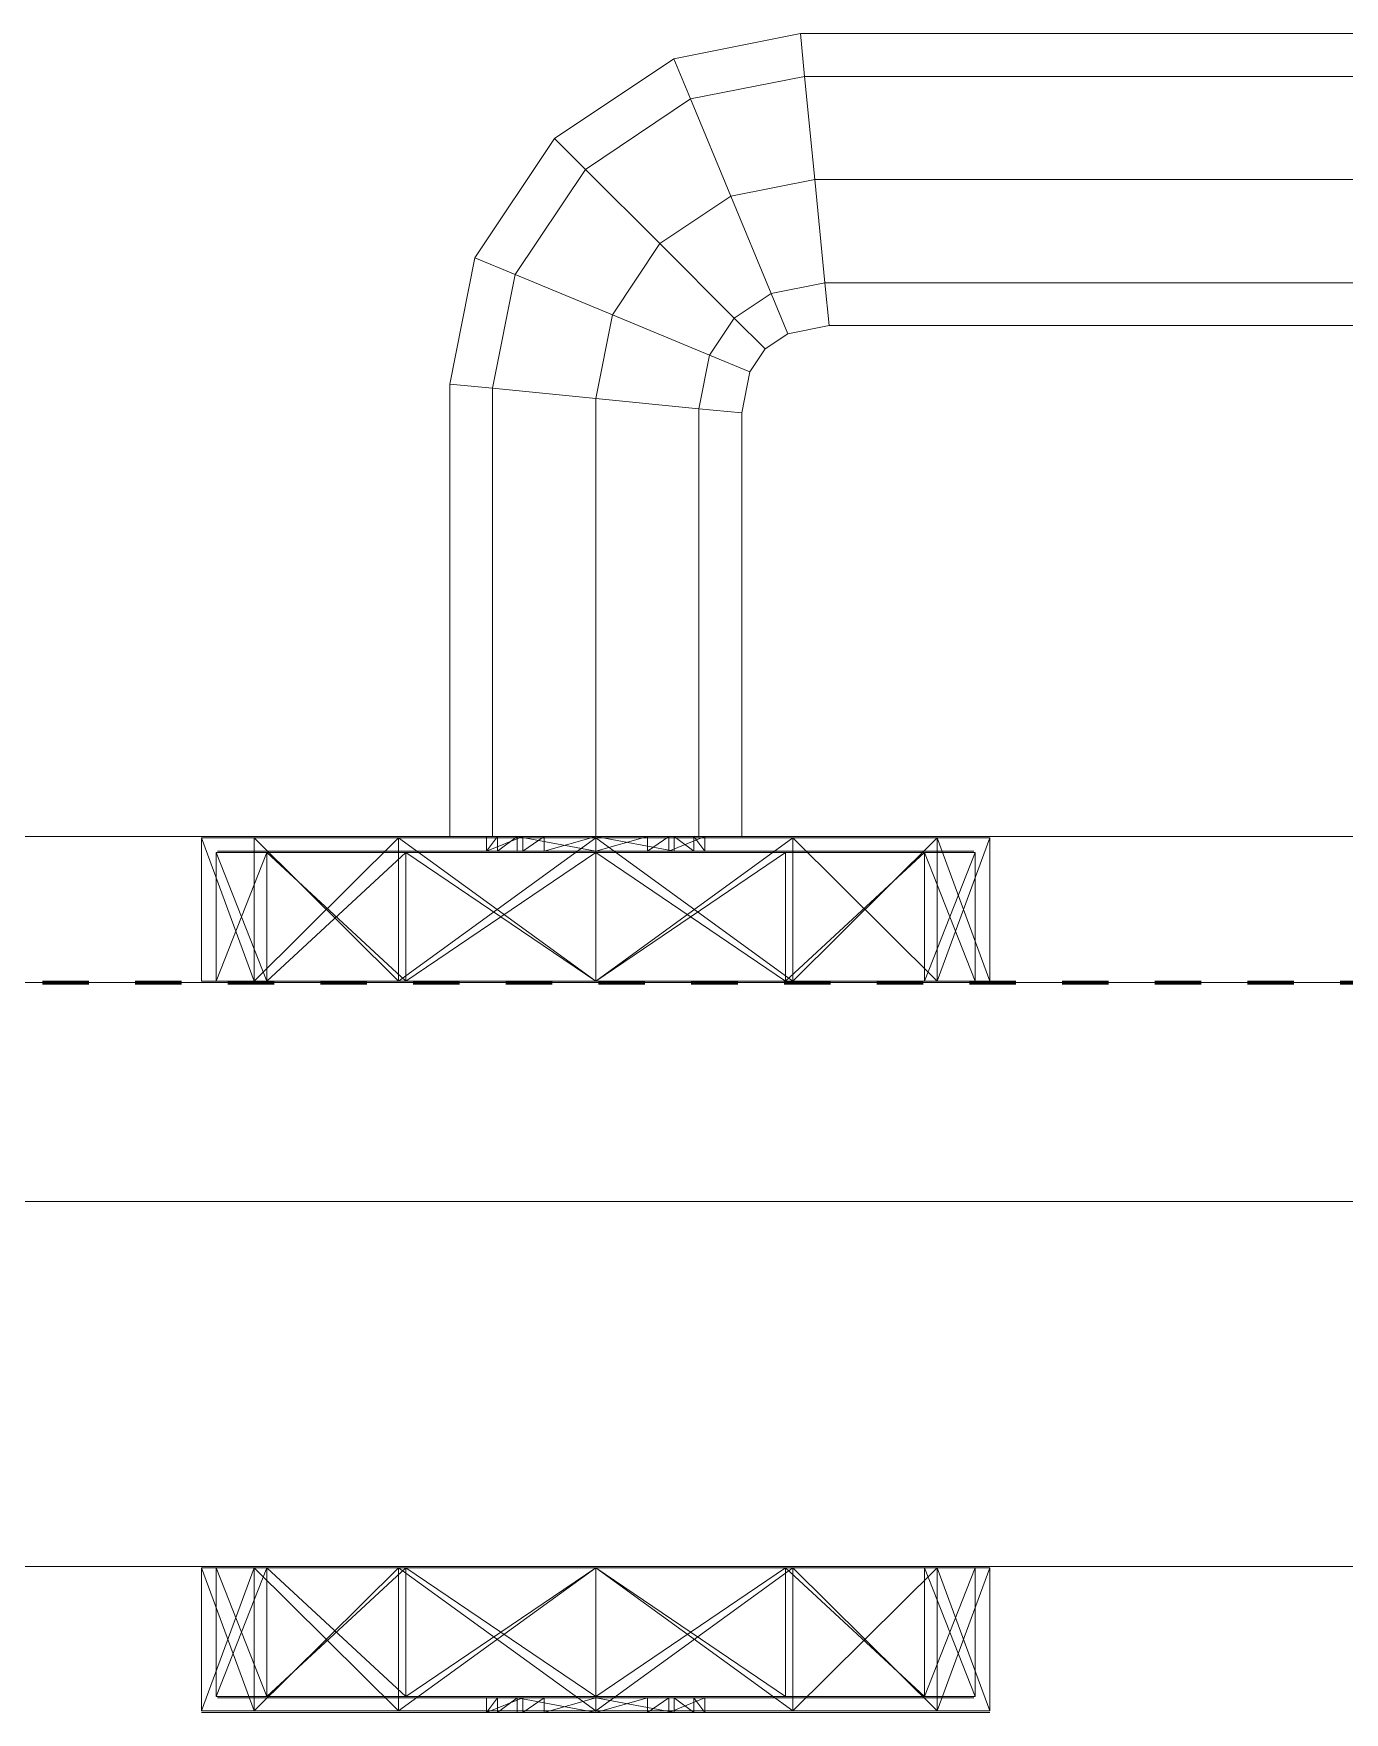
# Model space of a CAD drawing. Header units: millimetres. Extents: x -5300 to 98858, y -5196 to 93886.
# Drawn here: x 37123.5 to 37213.3, y 43115 to 43230 of the extents above; entities that cross this region are included whole.
import ezdxf

# ---------------------------------------------------------------- set-up
doc = ezdxf.new("R2010")
doc.units = ezdxf.units.MM
doc.linetypes.add('Штрих', pattern=[6.35, 3.175, -3.175])
doc.linetypes.add('Штрих_2_', pattern=[6.35, 3.175, -3.175])
for name, color, linetype, lineweight, true_color in [('_Разделитель помещений_', 4, 'Штрих', 70, 0x00ffff), ('Двери', 7, 'Continuous', 18, 0x7f7f7f), ('Стены', 7, 'Continuous', 18, 0x7f7f7f)]:
    doc.layers.add(name, color=color, linetype=linetype, lineweight=lineweight, true_color=true_color)

# ---------------------------------------------------------------- blocks, each defined once
blk = doc.blocks.new('СТВ_Перегородка_Кирпич 242319 - СТВ_Перегородка_Кирпич 2-249685-Подвал')
at = {"layer": 'Стены', "color": 254, "true_color": 0xd4d4d4}
blk.add_line((33750, 43150), (58000, 43150), dxfattribs=at)
blk = doc.blocks.new('СТВ_Перегородка_Кирпич 242319 - СТВ_Перегородка_Кирпич-249678-Подвал')
at = {"layer": 'Стены', "color": 254, "true_color": 0xd4d4d4}
for p, q in [((33750, 43165), (57830, 43165)), ((57830, 43165), (33750, 43165)), ((44735, 43165), (35765, 43165)), ((36400, 43165), (38100, 43165)), ((38100, 43165), (36400, 43165)), ((36400, 43165), (38100, 43165)), ((38100, 43165), (36400, 43165)), ((57830, 43150), (33750, 43150)), ((57830, 43150), (33750, 43150)), ((35750, 43150), (44750, 43150)), ((35750, 43150), (44750, 43150)), ((35750, 43150), (38750, 43150)), ((44735, 43150), (35765, 43150)), ((36400, 43150), (38100, 43150)), ((38100, 43150), (36400, 43150)), ((38100, 43150), (36400, 43150)), ((36400, 43150), (38100, 43150)), ((36400, 43150), (38100, 43150)), ((38100, 43150), (36400, 43150)), ((38100, 43150), (36400, 43150)), ((36400, 43150), (38100, 43150))]:
    blk.add_line(p, q, dxfattribs=at)
blk = doc.blocks.new('СТВ_Перегородка_Кирпич 242319 - СТВ_Перегородка_Кирпич 242319-249682-Подвал')
for name in ['СТВ_Перегородка_Кирпич 242319 - СТВ_Перегородка_Кирпич-249678-Подвал', 'СТВ_Перегородка_Кирпич 242319 - СТВ_Перегородка_Кирпич 2-249685-Подвал']:
    blk.add_blockref(name, (0, 0))
blk = doc.blocks.new('Дп-11 - Дп-11-249694-Подвал')
at = {"layer": 'Двери', "color": 254, "true_color": 0xd4d4d4}
for p, q in [((37167.36, 43228.28), (37176.02, 43230)), ((37176.02, 43230), (37167.36, 43228.28)), ((37176.02, 43230), (37176.3, 43227.07)), ((37176.3, 43227.07), (37176.02, 43230)), ((37176.02, 43230), (37257.98, 43230)), ((37176.3, 43227.07), (37176.02, 43230)), ((37257.98, 43230), (37176.02, 43230)), ((37176.02, 43230), (37176.3, 43227.07)), ((37159.18, 43222.82), (37167.36, 43228.28)), ((37167.36, 43228.28), (37159.18, 43222.82)), ((37167.36, 43228.28), (37168.5, 43225.52)), ((37168.5, 43225.52), (37167.36, 43228.28)), ((37168.5, 43225.52), (37167.36, 43228.28)), ((37167.36, 43228.28), (37168.5, 43225.52)), ((37176.3, 43227.07), (37168.5, 43225.52)), ((37168.5, 43225.52), (37176.3, 43227.07)), ((37168.5, 43225.52), (37176.3, 43227.07)), ((37176.3, 43227.07), (37168.5, 43225.52)), ((37257.7, 43227.07), (37176.3, 43227.07)), ((37176.3, 43227.07), (37177, 43220)), ((37177, 43220), (37176.3, 43227.07)), ((37176.3, 43227.07), (37257.7, 43227.07)), ((37176.3, 43227.07), (37257.7, 43227.07)), ((37177, 43220), (37176.3, 43227.07)), ((37257.7, 43227.07), (37176.3, 43227.07)), ((37176.3, 43227.07), (37177, 43220)), ((37168.5, 43225.52), (37161.3, 43220.7)), ((37161.3, 43220.7), (37168.5, 43225.52)), ((37161.3, 43220.7), (37168.5, 43225.52)), ((37168.5, 43225.52), (37161.3, 43220.7)), ((37168.5, 43225.52), (37171.26, 43218.86)), ((37171.26, 43218.86), (37168.5, 43225.52)), ((37171.26, 43218.86), (37168.5, 43225.52)), ((37168.5, 43225.52), (37171.26, 43218.86)), ((37153.72, 43214.64), (37159.18, 43222.82)), ((37159.18, 43222.82), (37153.72, 43214.64)), ((37159.18, 43222.82), (37161.3, 43220.7)), ((37161.3, 43220.7), (37159.18, 43222.82)), ((37161.3, 43220.7), (37159.18, 43222.82)), ((37159.18, 43222.82), (37161.3, 43220.7)), ((37161.3, 43220.7), (37156.48, 43213.5)), ((37156.48, 43213.5), (37161.3, 43220.7)), ((37156.48, 43213.5), (37161.3, 43220.7)), ((37161.3, 43220.7), (37156.48, 43213.5)), ((37161.3, 43220.7), (37166.39, 43215.61)), ((37166.39, 43215.61), (37161.3, 43220.7)), ((37166.39, 43215.61), (37161.3, 43220.7)), ((37161.3, 43220.7), (37166.39, 43215.61)), ((37177, 43220), (37171.26, 43218.86)), ((37171.26, 43218.86), (37177, 43220)), ((37171.26, 43218.86), (37177, 43220)), ((37177, 43220), (37171.26, 43218.86)), ((37257, 43220), (37177, 43220)), ((37177, 43220), (37177.7, 43212.93)), ((37177.7, 43212.93), (37177, 43220)), ((37177, 43220), (37257, 43220)), ((37177, 43220), (37257, 43220)), ((37177.7, 43212.93), (37177, 43220)), ((37257, 43220), (37177, 43220)), ((37177, 43220), (37177.7, 43212.93)), ((37171.26, 43218.86), (37166.39, 43215.61)), ((37166.39, 43215.61), (37171.26, 43218.86)), ((37166.39, 43215.61), (37171.26, 43218.86)), ((37171.26, 43218.86), (37166.39, 43215.61)), ((37171.26, 43218.86), (37174.02, 43212.2)), ((37174.02, 43212.2), (37171.26, 43218.86)), ((37174.02, 43212.2), (37171.26, 43218.86)), ((37171.26, 43218.86), (37174.02, 43212.2)), ((37166.39, 43215.61), (37163.14, 43210.74)), ((37163.14, 43210.74), (37166.39, 43215.61)), ((37163.14, 43210.74), (37166.39, 43215.61)), ((37166.39, 43215.61), (37163.14, 43210.74)), ((37166.39, 43215.61), (37171.49, 43210.51)), ((37171.49, 43210.51), (37166.39, 43215.61)), ((37171.49, 43210.51), (37166.39, 43215.61)), ((37166.39, 43215.61), (37171.49, 43210.51)), ((37152, 43205.98), (37153.72, 43214.64)), ((37153.72, 43214.64), (37152, 43205.98)), ((37153.72, 43214.64), (37156.48, 43213.5)), ((37156.48, 43213.5), (37153.72, 43214.64)), ((37156.48, 43213.5), (37153.72, 43214.64)), ((37153.72, 43214.64), (37156.48, 43213.5)), ((37156.48, 43213.5), (37154.93, 43205.7)), ((37154.93, 43205.7), (37156.48, 43213.5)), ((37154.93, 43205.7), (37156.48, 43213.5)), ((37156.48, 43213.5), (37154.93, 43205.7)), ((37156.48, 43213.5), (37163.14, 43210.74)), ((37163.14, 43210.74), (37156.48, 43213.5)), ((37163.14, 43210.74), (37156.48, 43213.5)), ((37156.48, 43213.5), (37163.14, 43210.74)), ((37174.02, 43212.2), (37171.49, 43210.51)), ((37171.49, 43210.51), (37174.02, 43212.2)), ((37171.49, 43210.51), (37174.02, 43212.2)), ((37174.02, 43212.2), (37171.49, 43210.51)), ((37177.7, 43212.93), (37174.02, 43212.2)), ((37174.02, 43212.2), (37177.7, 43212.93)), ((37174.02, 43212.2), (37177.7, 43212.93)), ((37177.7, 43212.93), (37174.02, 43212.2)), ((37174.02, 43212.2), (37175.16, 43209.44)), ((37175.16, 43209.44), (37174.02, 43212.2)), ((37175.16, 43209.44), (37174.02, 43212.2)), ((37174.02, 43212.2), (37175.16, 43209.44)), ((37256.3, 43212.93), (37177.7, 43212.93)), ((37177.7, 43212.93), (37177.98, 43210)), ((37177.98, 43210), (37177.7, 43212.93)), ((37177.7, 43212.93), (37256.3, 43212.93)), ((37177.7, 43212.93), (37256.3, 43212.93)), ((37177.98, 43210), (37177.7, 43212.93)), ((37256.3, 43212.93), (37177.7, 43212.93)), ((37177.7, 43212.93), (37177.98, 43210)), ((37163.14, 43210.74), (37162, 43205)), ((37162, 43205), (37163.14, 43210.74)), ((37162, 43205), (37163.14, 43210.74)), ((37163.14, 43210.74), (37162, 43205)), ((37163.14, 43210.74), (37169.8, 43207.98)), ((37169.8, 43207.98), (37163.14, 43210.74)), ((37169.8, 43207.98), (37163.14, 43210.74)), ((37163.14, 43210.74), (37169.8, 43207.98)), ((37171.49, 43210.51), (37169.8, 43207.98)), ((37169.8, 43207.98), (37171.49, 43210.51)), ((37169.8, 43207.98), (37171.49, 43210.51)), ((37171.49, 43210.51), (37169.8, 43207.98)), ((37171.49, 43210.51), (37173.6, 43208.4)), ((37173.6, 43208.4), (37171.49, 43210.51)), ((37173.6, 43208.4), (37171.49, 43210.51)), ((37171.49, 43210.51), (37173.6, 43208.4)), ((37177.98, 43210), (37175.16, 43209.44)), ((37175.16, 43209.44), (37177.98, 43210)), ((37256.02, 43210), (37177.98, 43210)), ((37177.98, 43210), (37256.02, 43210)), ((37175.16, 43209.44), (37173.6, 43208.4)), ((37173.6, 43208.4), (37175.16, 43209.44)), ((37169.8, 43207.98), (37169.07, 43204.3)), ((37169.07, 43204.3), (37169.8, 43207.98)), ((37169.07, 43204.3), (37169.8, 43207.98)), ((37169.8, 43207.98), (37169.07, 43204.3)), ((37169.8, 43207.98), (37172.56, 43206.84)), ((37172.56, 43206.84), (37169.8, 43207.98)), ((37172.56, 43206.84), (37169.8, 43207.98)), ((37169.8, 43207.98), (37172.56, 43206.84)), ((37173.6, 43208.4), (37172.56, 43206.84)), ((37172.56, 43206.84), (37173.6, 43208.4)), ((37172.56, 43206.84), (37172, 43204.02)), ((37172, 43204.02), (37172.56, 43206.84)), ((37152, 43175), (37152, 43205.98)), ((37152, 43205.98), (37154.93, 43205.7)), ((37154.93, 43205.7), (37152, 43205.98)), ((37152, 43205.98), (37152, 43175)), ((37154.93, 43205.7), (37152, 43205.98)), ((37152, 43205.98), (37154.93, 43205.7)), ((37154.93, 43205.7), (37154.93, 43175)), ((37154.93, 43175), (37154.93, 43205.7)), ((37154.93, 43175), (37154.93, 43205.7)), ((37154.93, 43205.7), (37162, 43205)), ((37162, 43205), (37154.93, 43205.7)), ((37154.93, 43205.7), (37154.93, 43175)), ((37162, 43205), (37154.93, 43205.7)), ((37154.93, 43205.7), (37162, 43205)), ((37162, 43205), (37162, 43175)), ((37162, 43175), (37162, 43205)), ((37162, 43175), (37162, 43205)), ((37162, 43205), (37169.07, 43204.3)), ((37169.07, 43204.3), (37162, 43205)), ((37162, 43205), (37162, 43175)), ((37169.07, 43204.3), (37162, 43205)), ((37162, 43205), (37169.07, 43204.3)), ((37169.07, 43204.3), (37169.07, 43175)), ((37169.07, 43175), (37169.07, 43204.3)), ((37169.07, 43175), (37169.07, 43204.3)), ((37169.07, 43204.3), (37172, 43204.02)), ((37172, 43204.02), (37169.07, 43204.3)), ((37169.07, 43204.3), (37169.07, 43175)), ((37172, 43204.02), (37169.07, 43204.3)), ((37169.07, 43204.3), (37172, 43204.02)), ((37172, 43204.02), (37172, 43175)), ((37172, 43175), (37172, 43204.02)), ((36390, 43175), (38110, 43175)), ((38110, 43175), (36390, 43175)), ((38010, 43175), (36490, 43175)), ((36490, 43175), (38010, 43175)), ((37138.62, 43175), (37135, 43175)), ((37135, 43175), (37138.62, 43175)), ((37135, 43175), (37148.5, 43175)), ((37138.62, 43174.9), (37135, 43174.9)), ((37138.62, 43174.9), (37135, 43174.9)), ((37135, 43165.1), (37135, 43174.9)), ((37138.62, 43165.1), (37135, 43174.9)), ((37138.62, 43165.1), (37135, 43174.9)), ((37138.62, 43174.9), (37135, 43174.9)), ((37135, 43174.9), (37138.62, 43174.9)), ((37135, 43174.9), (37135, 43165.1)), ((37138.62, 43165.1), (37135, 43174.9)), ((37135, 43174.9), (37138.62, 43165.1)), ((37138.7, 43175), (37135.1, 43175)), ((37138.7, 43175), (37135.1, 43175)), ((37157, 43175), (37135.1, 43175)), ((37157, 43175), (37135.1, 43175)), ((37157, 43175), (37135.1, 43175)), ((37148.5, 43175), (37138.62, 43175)), ((37138.62, 43175), (37148.5, 43175)), ((37138.62, 43175), (37148.5, 43175)), ((37148.5, 43174.9), (37138.62, 43174.9)), ((37148.5, 43174.9), (37138.62, 43174.9)), ((37148.5, 43165.1), (37138.62, 43174.9)), ((37148.5, 43174.9), (37138.62, 43165.1)), ((37138.62, 43165.1), (37138.62, 43174.9)), ((37138.62, 43174.9), (37138.62, 43165.1)), ((37148.5, 43174.9), (37138.62, 43174.9)), ((37148.5, 43174.9), (37138.62, 43174.9)), ((37148.5, 43165.1), (37138.62, 43174.9)), ((37138.62, 43174.9), (37138.62, 43165.1)), ((37148.5, 43165.1), (37138.62, 43174.9)), ((37138.62, 43165.1), (37138.62, 43174.9)), ((37148.55, 43175), (37138.7, 43175)), ((37148.55, 43175), (37138.7, 43175)), ((37157, 43175), (37138.7, 43175)), ((37154.53, 43175), (37138.7, 43175)), ((37155.28, 43175), (37138.7, 43175)), ((37138.7, 43175), (37157, 43175)), ((37157, 43175), (37138.7, 43175)), ((37162, 43175), (37148.5, 43175)), ((37162, 43175), (37148.5, 43175)), ((37175.5, 43175), (37148.5, 43175)), ((37175.5, 43175), (37148.5, 43175)), ((37175.5, 43175), (37148.5, 43175)), ((37148.5, 43175), (37148.5, 43175)), ((37162, 43174.9), (37148.5, 43174.9)), ((37162, 43174.9), (37148.5, 43174.9)), ((37162, 43174.9), (37148.5, 43165.1)), ((37162, 43165.1), (37148.5, 43174.9)), ((37148.5, 43165.1), (37148.5, 43174.9)), ((37148.5, 43174.9), (37148.5, 43165.1)), ((37148.5, 43174.9), (37162, 43174.9)), ((37162, 43174.9), (37148.5, 43174.9)), ((37148.5, 43174.9), (37148.5, 43165.1)), ((37148.5, 43165.1), (37162, 43174.9)), ((37162, 43174.9), (37148.5, 43165.1)), ((37148.5, 43165.1), (37148.5, 43174.9)), ((37162, 43175), (37148.55, 43175)), ((37162, 43175), (37148.55, 43175)), ((37148.55, 43175), (37157, 43175)), ((37148.55, 43175), (37157, 43175)), ((37148.55, 43175), (37158.46, 43175)), ((37156.63, 43175), (37148.55, 43175)), ((37155.28, 43175), (37148.55, 43175)), ((37154.93, 43175), (37152, 43175)), ((37152, 43175), (37154.93, 43175)), ((37154.53, 43174), (37154.53, 43175)), ((37154.53, 43175), (37155.28, 43175)), ((37154.53, 43175), (37157, 43175)), ((37154.53, 43174), (37155.28, 43175)), ((37154.53, 43174), (37157, 43175)), ((37154.53, 43175), (37157, 43175)), ((37162, 43175), (37154.93, 43175)), ((37154.93, 43175), (37162, 43175)), ((37156.63, 43175), (37155.28, 43175)), ((37155.28, 43174), (37156.63, 43175)), ((37155.28, 43174), (37155.28, 43175)), ((37162, 43175), (37156.63, 43175)), ((37162, 43174), (37156.63, 43175)), ((37156.63, 43174), (37156.63, 43175)), ((37162, 43175), (37156.63, 43175)), ((37157, 43175), (37158.46, 43175)), ((37157, 43175), (37157, 43174)), ((37157, 43174), (37157, 43175)), ((37157, 43175), (37157, 43175)), ((37157, 43175), (37157, 43174)), ((37157, 43175), (37157, 43175)), ((37157, 43175), (37157, 43174)), ((37158.46, 43175), (37157, 43174)), ((37157, 43174), (37157, 43175)), ((37157, 43174), (37157, 43175)), ((37157, 43174), (37157, 43175)), ((37157, 43175), (37157, 43174)), ((37157, 43175), (37157, 43175)), ((37157, 43175), (37157, 43175)), ((37157, 43174), (37157, 43175)), ((37157, 43174), (37157, 43175)), ((37157, 43174), (37157, 43175)), ((37157, 43175), (37157, 43175)), ((37162, 43175), (37158.46, 43175)), ((37162, 43175), (37158.46, 43175)), ((37162, 43175), (37158.46, 43174)), ((37158.46, 43175), (37158.46, 43174)), ((37175.45, 43175), (37162, 43175)), ((37175.45, 43175), (37162, 43175)), ((37167.38, 43175), (37162, 43175)), ((37162, 43175), (37165.54, 43175)), ((37167.38, 43174), (37162, 43175)), ((37162, 43174), (37162, 43175)), ((37167.38, 43175), (37162, 43175)), ((37162, 43175), (37162, 43175)), ((37162, 43175), (37165.54, 43175)), ((37162, 43175), (37162, 43174)), ((37165.54, 43175), (37162, 43174)), ((37162, 43175), (37162, 43175)), ((37162, 43175), (37175.5, 43175)), ((37175.5, 43175), (37162, 43175)), ((37169.07, 43175), (37162, 43175)), ((37162, 43175), (37169.07, 43175)), ((37175.5, 43174.9), (37162, 43174.9)), ((37175.5, 43174.9), (37162, 43174.9)), ((37175.5, 43174.9), (37162, 43165.1)), ((37175.5, 43165.1), (37162, 43174.9)), ((37162, 43165.1), (37162, 43174.9)), ((37162, 43174.9), (37162, 43165.1)), ((37162, 43174.9), (37175.5, 43174.9)), ((37175.5, 43174.9), (37162, 43174.9)), ((37162, 43165.1), (37162, 43174.9)), ((37162, 43174.9), (37175.5, 43165.1)), ((37175.5, 43165.1), (37162, 43174.9)), ((37162, 43165.1), (37162, 43174.9)), ((37167, 43175), (37165.54, 43175)), ((37167, 43175), (37165.54, 43174)), ((37175.45, 43175), (37165.54, 43175)), ((37165.54, 43175), (37165.54, 43174)), ((37167, 43174), (37167, 43175)), ((37169.47, 43175), (37167, 43175)), ((37167, 43175), (37167, 43174)), ((37167, 43174), (37169.47, 43175)), ((37167, 43174), (37167, 43175)), ((37167, 43174), (37167, 43175)), ((37167, 43174), (37167, 43175)), ((37169.47, 43175), (37167, 43175)), ((37167, 43175), (37167, 43175)), ((37167, 43175), (37167, 43175)), ((37167, 43175), (37185.3, 43175)), ((37167, 43175), (37188.9, 43175)), ((37167, 43175), (37167, 43175)), ((37167, 43175), (37167, 43174)), ((37167, 43175), (37188.9, 43175)), ((37167, 43175), (37167, 43175)), ((37167, 43175), (37167, 43174)), ((37167, 43175), (37167, 43174)), ((37167, 43175), (37188.9, 43175)), ((37167, 43175), (37185.3, 43175)), ((37167, 43175), (37167, 43175)), ((37167, 43175), (37167, 43174)), ((37167, 43175), (37167, 43174)), ((37167, 43175), (37167, 43174)), ((37167, 43175), (37185.3, 43175)), ((37167, 43175), (37175.45, 43175)), ((37167, 43175), (37175.45, 43175)), ((37167.38, 43175), (37168.72, 43175)), ((37168.72, 43174), (37167.38, 43175)), ((37167.38, 43174), (37167.38, 43175)), ((37167.38, 43175), (37175.45, 43175)), ((37169.47, 43175), (37168.72, 43175)), ((37169.47, 43174), (37168.72, 43175)), ((37168.72, 43174), (37168.72, 43175)), ((37168.72, 43175), (37175.45, 43175)), ((37168.72, 43175), (37185.3, 43175)), ((37172, 43175), (37169.07, 43175)), ((37169.07, 43175), (37172, 43175)), ((37169.47, 43174), (37169.47, 43175)), ((37169.47, 43175), (37185.3, 43175)), ((37175.45, 43175), (37185.3, 43175)), ((37185.3, 43175), (37175.45, 43175)), ((37175.5, 43175), (37185.38, 43175)), ((37185.38, 43175), (37175.5, 43175)), ((37175.5, 43175), (37189, 43175)), ((37175.5, 43175), (37185.38, 43175)), ((37175.5, 43175), (37175.5, 43175)), ((37185.38, 43174.9), (37175.5, 43174.9)), ((37185.38, 43174.9), (37175.5, 43174.9)), ((37185.38, 43165.1), (37175.5, 43174.9)), ((37175.5, 43174.9), (37175.5, 43165.1)), ((37185.38, 43174.9), (37175.5, 43165.1)), ((37175.5, 43165.1), (37175.5, 43174.9)), ((37175.5, 43174.9), (37185.38, 43174.9)), ((37185.38, 43174.9), (37175.5, 43174.9)), ((37175.5, 43165.1), (37175.5, 43174.9)), ((37175.5, 43165.1), (37185.38, 43174.9)), ((37185.38, 43174.9), (37175.5, 43165.1)), ((37175.5, 43165.1), (37175.5, 43174.9)), ((37185.3, 43175), (37188.9, 43175)), ((37188.9, 43175), (37185.3, 43175)), ((37185.38, 43175), (37189, 43175)), ((37189, 43175), (37185.38, 43175)), ((37185.38, 43174.9), (37189, 43174.9)), ((37189, 43174.9), (37185.38, 43174.9)), ((37185.38, 43165.1), (37185.38, 43174.9)), ((37185.38, 43165.1), (37189, 43174.9)), ((37189, 43165.1), (37185.38, 43174.9)), ((37185.38, 43165.1), (37185.38, 43174.9)), ((37185.38, 43174.9), (37189, 43174.9)), ((37189, 43174.9), (37185.38, 43174.9)), ((37185.38, 43165.1), (37185.38, 43174.9)), ((37185.38, 43165.1), (37189, 43174.9)), ((37189, 43165.1), (37185.38, 43174.9)), ((37185.38, 43165.1), (37185.38, 43174.9)), ((37189, 43165.1), (37189, 43174.9)), ((37189, 43165.1), (37189, 43174.9)), ((37139.48, 43173.9), (37136, 43173.9)), ((37139.48, 43173.9), (37136, 43173.9)), ((37136, 43165.1), (37136, 43173.9)), ((37139.48, 43165.1), (37136, 43173.9)), ((37139.48, 43173.9), (37136, 43165.1)), ((37139.57, 43174), (37136.1, 43174)), ((37139.57, 43174), (37136.1, 43174)), ((37157, 43174), (37136.1, 43174)), ((37157, 43174), (37136.1, 43174)), ((37157, 43174), (37136.1, 43174)), ((37149, 43173.9), (37139.48, 43173.9)), ((37149, 43173.9), (37139.48, 43173.9)), ((37149, 43165.1), (37139.48, 43173.9)), ((37149, 43173.9), (37139.48, 43165.1)), ((37139.48, 43165.1), (37139.48, 43173.9)), ((37139.48, 43173.9), (37139.48, 43165.1)), ((37149.05, 43174), (37139.57, 43174)), ((37149.05, 43174), (37139.57, 43174)), ((37155.28, 43174), (37139.57, 43174)), ((37157, 43174), (37139.57, 43174)), ((37154.53, 43174), (37139.57, 43174)), ((37139.57, 43174), (37157, 43174)), ((37157, 43174), (37139.57, 43174)), ((37162, 43173.9), (37149, 43173.9)), ((37162, 43173.9), (37149, 43173.9)), ((37162, 43173.9), (37149, 43165.1)), ((37162, 43165.1), (37149, 43173.9)), ((37149, 43165.1), (37149, 43173.9)), ((37149, 43173.9), (37149, 43165.1)), ((37162, 43174), (37149.05, 43174)), ((37162, 43174), (37149.05, 43174)), ((37156.63, 43174), (37149.05, 43174)), ((37149.05, 43174), (37155.28, 43174)), ((37158.46, 43174), (37149.05, 43174)), ((37157, 43174), (37149.05, 43174)), ((37157, 43174), (37149.05, 43174)), ((37155.28, 43174), (37154.53, 43174)), ((37154.53, 43174), (37157, 43174)), ((37154.53, 43174), (37157, 43174)), ((37156.63, 43174), (37155.28, 43174)), ((37162, 43174), (37156.63, 43174)), ((37162, 43174), (37156.63, 43174)), ((37158.46, 43174), (37157, 43174)), ((37157, 43174), (37157, 43174)), ((37157, 43174), (37157, 43174)), ((37157, 43174), (37157, 43174)), ((37157, 43174), (37157, 43174)), ((37157, 43174), (37157, 43174)), ((37162, 43174), (37158.46, 43174)), ((37162, 43174), (37158.46, 43174)), ((37174.95, 43174), (37162, 43174)), ((37174.95, 43174), (37162, 43174)), ((37167.38, 43174), (37162, 43174)), ((37165.54, 43174), (37162, 43174)), ((37167.38, 43174), (37162, 43174)), ((37162, 43174), (37162, 43174)), ((37165.54, 43174), (37162, 43174)), ((37162, 43174), (37162, 43174)), ((37175, 43173.9), (37162, 43173.9)), ((37162, 43173.9), (37175, 43173.9)), ((37175, 43165.1), (37162, 43173.9)), ((37162, 43165.1), (37162, 43173.9)), ((37162, 43173.9), (37162, 43165.1)), ((37162, 43165.1), (37175, 43173.9)), ((37167, 43174), (37165.54, 43174)), ((37165.54, 43174), (37174.95, 43174)), ((37169.47, 43174), (37167, 43174)), ((37169.47, 43174), (37167, 43174)), ((37167, 43174), (37167, 43174)), ((37167, 43174), (37184.43, 43174)), ((37167, 43174), (37167, 43174)), ((37167, 43174), (37187.9, 43174)), ((37167, 43174), (37167, 43174)), ((37167, 43174), (37174.95, 43174)), ((37167, 43174), (37167, 43174)), ((37167, 43174), (37174.95, 43174)), ((37167, 43174), (37184.43, 43174)), ((37167, 43174), (37167, 43174)), ((37167, 43174), (37187.9, 43174)), ((37167, 43174), (37184.43, 43174)), ((37167, 43174), (37187.9, 43174)), ((37168.72, 43174), (37167.38, 43174)), ((37174.95, 43174), (37167.38, 43174)), ((37169.47, 43174), (37168.72, 43174)), ((37184.43, 43174), (37168.72, 43174)), ((37174.95, 43174), (37168.72, 43174)), ((37169.47, 43174), (37184.43, 43174)), ((37184.43, 43174), (37174.95, 43174)), ((37174.95, 43174), (37184.43, 43174)), ((37184.52, 43173.9), (37175, 43173.9)), ((37175, 43173.9), (37184.52, 43173.9)), ((37184.52, 43173.9), (37175, 43165.1)), ((37175, 43165.1), (37175, 43173.9)), ((37175, 43165.1), (37175, 43173.9)), ((37175, 43165.1), (37184.52, 43173.9)), ((37184.43, 43174), (37187.9, 43174)), ((37187.9, 43174), (37184.43, 43174)), ((37184.52, 43173.9), (37188, 43173.9)), ((37188, 43173.9), (37184.52, 43173.9)), ((37184.52, 43173.9), (37184.52, 43165.1)), ((37184.52, 43173.9), (37188, 43165.1)), ((37188, 43173.9), (37184.52, 43165.1)), ((37184.52, 43165.1), (37184.52, 43173.9)), ((37188, 43173.9), (37188, 43165.1)), ((38110, 43165), (36390, 43165)), ((36390, 43165), (38110, 43165)), ((36400, 43165), (38100, 43165)), ((38100, 43165), (36400, 43165)), ((38012, 43165), (36488, 43165)), ((36488, 43165), (38012, 43165)), ((38010, 43165), (36490, 43165)), ((36490, 43165), (38010, 43165)), ((37112, 43165), (38012, 43165)), ((38012, 43165), (37112, 43165)), ((37112, 43165), (38012, 43165)), ((38012, 43165), (37112, 43165)), ((37138.62, 43165.1), (37135, 43165.1)), ((37138.62, 43165.1), (37135, 43165.1)), ((37138.62, 43165.1), (37135, 43165.1)), ((37135, 43165.1), (37138.62, 43165.1)), ((37138.62, 43165), (37135, 43165)), ((37135, 43165), (37138.62, 43165)), ((37148.5, 43165), (37135, 43165)), ((37138.7, 43165), (37135.1, 43165)), ((37138.7, 43165), (37135.1, 43165)), ((37139.4, 43165), (37135.1, 43165)), ((37139.4, 43165), (37135.1, 43165)), ((37135.1, 43165), (37135.9, 43165)), ((37139.4, 43165), (37135.9, 43165)), ((37139.4, 43165), (37135.9, 43165)), ((37139.48, 43165.1), (37136, 43165.1)), ((37139.48, 43165.1), (37136, 43165.1)), ((37148.5, 43165.1), (37138.62, 43165.1)), ((37148.5, 43165.1), (37138.62, 43165.1)), ((37148.5, 43165.1), (37138.62, 43165.1)), ((37148.5, 43165.1), (37138.62, 43165.1)), ((37148.5, 43165), (37138.62, 43165)), ((37138.62, 43165), (37148.5, 43165)), ((37148.5, 43165), (37138.62, 43165)), ((37148.55, 43165), (37138.7, 43165)), ((37148.55, 43165), (37138.7, 43165)), ((37148.95, 43165), (37138.7, 43165)), ((37148.95, 43165), (37138.7, 43165)), ((37138.7, 43165), (37139.4, 43165)), ((37139.4, 43165), (37138.7, 43165)), ((37148.95, 43165), (37139.4, 43165)), ((37148.95, 43165), (37139.4, 43165)), ((37149, 43165.1), (37139.48, 43165.1)), ((37149, 43165.1), (37139.48, 43165.1)), ((37162, 43165.1), (37148.5, 43165.1)), ((37162, 43165.1), (37148.5, 43165.1)), ((37148.5, 43165.1), (37162, 43165.1)), ((37162, 43165.1), (37148.5, 43165.1)), ((37162, 43165), (37148.5, 43165)), ((37148.5, 43165), (37162, 43165)), ((37148.5, 43165), (37148.5, 43165)), ((37148.5, 43165), (37175.5, 43165)), ((37148.5, 43165), (37175.5, 43165)), ((37148.5, 43165), (37175.5, 43165)), ((37162, 43165), (37148.55, 43165)), ((37162, 43165), (37148.55, 43165)), ((37148.55, 43165), (37148.95, 43165)), ((37148.95, 43165), (37148.55, 43165)), ((37162, 43165), (37148.95, 43165)), ((37162, 43165), (37148.95, 43165)), ((37162, 43165), (37148.95, 43165)), ((37162, 43165), (37148.95, 43165)), ((37162, 43165.1), (37149, 43165.1)), ((37162, 43165.1), (37149, 43165.1)), ((37175, 43165.1), (37162, 43165.1)), ((37175.5, 43165.1), (37162, 43165.1)), ((37175.5, 43165.1), (37162, 43165.1)), ((37162, 43165.1), (37175, 43165.1)), ((37162, 43165.1), (37175.5, 43165.1)), ((37175.5, 43165.1), (37162, 43165.1)), ((37175.45, 43165), (37162, 43165)), ((37175.05, 43165), (37162, 43165)), ((37175.05, 43165), (37162, 43165)), ((37175.45, 43165), (37162, 43165)), ((37175.05, 43165), (37162, 43165)), ((37162, 43165), (37162, 43165)), ((37175.05, 43165), (37162, 43165)), ((37162, 43165), (37162, 43165)), ((37162, 43165), (37175.5, 43165)), ((37162, 43165), (37175.5, 43165)), ((37184.52, 43165.1), (37175, 43165.1)), ((37175, 43165.1), (37184.52, 43165.1)), ((37184.6, 43165), (37175.05, 43165)), ((37184.6, 43165), (37175.05, 43165)), ((37185.3, 43165), (37175.05, 43165)), ((37175.45, 43165), (37175.05, 43165)), ((37185.3, 43165), (37175.05, 43165)), ((37175.05, 43165), (37175.45, 43165)), ((37185.3, 43165), (37175.45, 43165)), ((37185.3, 43165), (37175.45, 43165)), ((37185.38, 43165.1), (37175.5, 43165.1)), ((37185.38, 43165.1), (37175.5, 43165.1)), ((37175.5, 43165.1), (37185.38, 43165.1)), ((37185.38, 43165.1), (37175.5, 43165.1)), ((37175.5, 43165), (37185.38, 43165)), ((37185.38, 43165), (37175.5, 43165)), ((37175.5, 43165), (37175.5, 43165)), ((37185.38, 43165), (37175.5, 43165)), ((37189, 43165), (37175.5, 43165)), ((37184.52, 43165.1), (37188, 43165.1)), ((37188, 43165.1), (37184.52, 43165.1)), ((37184.6, 43165), (37188.1, 43165)), ((37188.1, 43165), (37184.6, 43165)), ((37184.6, 43165), (37185.3, 43165)), ((37184.6, 43165), (37188.9, 43165)), ((37188.9, 43165), (37184.6, 43165)), ((37184.6, 43165), (37185.3, 43165)), ((37185.3, 43165), (37188.9, 43165)), ((37188.9, 43165), (37185.3, 43165)), ((37185.38, 43165.1), (37189, 43165.1)), ((37189, 43165.1), (37185.38, 43165.1)), ((37185.38, 43165.1), (37189, 43165.1)), ((37189, 43165.1), (37185.38, 43165.1)), ((37185.38, 43165), (37189, 43165)), ((37189, 43165), (37185.38, 43165)), ((37188.1, 43165), (37188.9, 43165)), ((38012, 43125), (36488, 43125)), ((36488, 43125), (38012, 43125)), ((38000, 43125), (36500, 43125)), ((36500, 43125), (38000, 43125)), ((38012, 43125), (37112, 43125)), ((38012, 43125), (37112, 43125)), ((37112, 43125), (38012, 43125)), ((37112, 43125), (38012, 43125)), ((37138.62, 43125), (37135, 43125)), ((37135, 43125), (37138.62, 43125)), ((37135, 43125), (37148.5, 43125)), ((37138.62, 43124.9), (37135, 43124.9)), ((37138.62, 43124.9), (37135, 43124.9)), ((37135, 43124.9), (37135, 43115.1)), ((37138.62, 43115.1), (37135, 43124.9)), ((37138.62, 43124.9), (37135, 43115.1)), ((37138.62, 43124.9), (37135, 43124.9)), ((37135, 43124.9), (37138.62, 43124.9)), ((37135, 43115.1), (37135, 43124.9)), ((37138.62, 43115.1), (37135, 43124.9)), ((37135, 43115.1), (37138.62, 43124.9)), ((37138.7, 43125), (37135.1, 43125)), ((37138.7, 43125), (37135.1, 43125)), ((37139.4, 43125), (37135.1, 43125)), ((37139.4, 43125), (37135.1, 43125)), ((37135.9, 43125), (37135.1, 43125)), ((37139.4, 43125), (37135.9, 43125)), ((37139.4, 43125), (37135.9, 43125)), ((37139.48, 43124.9), (37136, 43124.9)), ((37139.48, 43124.9), (37136, 43124.9)), ((37136, 43116.1), (37136, 43124.9)), ((37139.48, 43124.9), (37136, 43116.1)), ((37139.48, 43116.1), (37136, 43124.9)), ((37148.5, 43125), (37138.62, 43125)), ((37138.62, 43125), (37148.5, 43125)), ((37138.62, 43125), (37148.5, 43125)), ((37148.5, 43124.9), (37138.62, 43124.9)), ((37148.5, 43124.9), (37138.62, 43124.9)), ((37148.5, 43115.1), (37138.62, 43124.9)), ((37148.5, 43124.9), (37138.62, 43115.1)), ((37138.62, 43124.9), (37138.62, 43115.1)), ((37138.62, 43124.9), (37138.62, 43115.1)), ((37148.5, 43124.9), (37138.62, 43124.9)), ((37138.62, 43124.9), (37148.5, 43124.9)), ((37148.5, 43124.9), (37138.62, 43115.1)), ((37138.62, 43115.1), (37138.62, 43124.9)), ((37138.62, 43115.1), (37138.62, 43124.9)), ((37138.62, 43115.1), (37148.5, 43124.9)), ((37148.55, 43125), (37138.7, 43125)), ((37148.55, 43125), (37138.7, 43125)), ((37148.95, 43125), (37138.7, 43125)), ((37148.95, 43125), (37138.7, 43125)), ((37139.4, 43125), (37138.7, 43125)), ((37139.4, 43125), (37138.7, 43125)), ((37148.95, 43125), (37139.4, 43125)), ((37148.95, 43125), (37139.4, 43125)), ((37149, 43124.9), (37139.48, 43124.9)), ((37149, 43124.9), (37139.48, 43124.9)), ((37149, 43116.1), (37139.48, 43124.9)), ((37149, 43124.9), (37139.48, 43116.1)), ((37139.48, 43116.1), (37139.48, 43124.9)), ((37139.48, 43116.1), (37139.48, 43124.9)), ((37162, 43125), (37148.5, 43125)), ((37162, 43125), (37148.5, 43125)), ((37175.5, 43125), (37148.5, 43125)), ((37175.5, 43125), (37148.5, 43125)), ((37175.5, 43125), (37148.5, 43125)), ((37148.5, 43125), (37148.5, 43125)), ((37162, 43124.9), (37148.5, 43124.9)), ((37162, 43124.9), (37148.5, 43124.9)), ((37162, 43115.1), (37148.5, 43124.9)), ((37162, 43124.9), (37148.5, 43115.1)), ((37148.5, 43124.9), (37148.5, 43115.1)), ((37148.5, 43124.9), (37148.5, 43115.1)), ((37162, 43124.9), (37148.5, 43124.9)), ((37148.5, 43124.9), (37162, 43124.9)), ((37148.5, 43115.1), (37162, 43124.9)), ((37148.5, 43115.1), (37148.5, 43124.9)), ((37148.5, 43115.1), (37148.5, 43124.9)), ((37148.5, 43115.1), (37162, 43124.9)), ((37162, 43125), (37148.55, 43125)), ((37162, 43125), (37148.55, 43125)), ((37148.95, 43125), (37148.55, 43125)), ((37148.95, 43125), (37148.55, 43125)), ((37162, 43125), (37148.95, 43125)), ((37162, 43125), (37148.95, 43125)), ((37162, 43125), (37148.95, 43125)), ((37162, 43125), (37148.95, 43125)), ((37162, 43124.9), (37149, 43124.9)), ((37162, 43124.9), (37149, 43124.9)), ((37162, 43116.1), (37149, 43124.9)), ((37162, 43124.9), (37149, 43116.1)), ((37149, 43116.1), (37149, 43124.9)), ((37149, 43116.1), (37149, 43124.9)), ((37175.05, 43125), (37162, 43125)), ((37175.45, 43125), (37162, 43125)), ((37175.05, 43125), (37162, 43125)), ((37175.45, 43125), (37162, 43125)), ((37175.05, 43125), (37162, 43125)), ((37162, 43125), (37162, 43125)), ((37175.05, 43125), (37162, 43125)), ((37162, 43125), (37162, 43125)), ((37162, 43125), (37175.5, 43125)), ((37175.5, 43125), (37162, 43125)), ((37175.5, 43124.9), (37162, 43124.9)), ((37175, 43124.9), (37162, 43124.9)), ((37175, 43124.9), (37162, 43124.9)), ((37162, 43124.9), (37175.5, 43124.9)), ((37175.5, 43115.1), (37162, 43124.9)), ((37162, 43124.9), (37162, 43115.1)), ((37175, 43124.9), (37162, 43116.1)), ((37175, 43116.1), (37162, 43124.9)), ((37162, 43116.1), (37162, 43124.9)), ((37162, 43124.9), (37162, 43115.1)), ((37175.5, 43124.9), (37162, 43115.1)), ((37162, 43116.1), (37162, 43124.9)), ((37162, 43124.9), (37175.5, 43124.9)), ((37162, 43124.9), (37175.5, 43124.9)), ((37162, 43115.1), (37162, 43124.9)), ((37162, 43124.9), (37175.5, 43115.1)), ((37162, 43115.1), (37162, 43124.9)), ((37162, 43115.1), (37175.5, 43124.9)), ((37175, 43124.9), (37184.52, 43124.9)), ((37184.52, 43124.9), (37175, 43124.9)), ((37184.52, 43116.1), (37175, 43124.9)), ((37175, 43116.1), (37175, 43124.9)), ((37184.52, 43116.1), (37175, 43124.9)), ((37175, 43116.1), (37175, 43124.9)), ((37184.6, 43125), (37175.05, 43125)), ((37184.6, 43125), (37175.05, 43125)), ((37175.05, 43125), (37175.45, 43125)), ((37175.05, 43125), (37185.3, 43125)), ((37185.3, 43125), (37175.05, 43125)), ((37175.05, 43125), (37175.45, 43125)), ((37175.45, 43125), (37185.3, 43125)), ((37185.3, 43125), (37175.45, 43125)), ((37175.5, 43125), (37185.38, 43125)), ((37185.38, 43125), (37175.5, 43125)), ((37175.5, 43125), (37189, 43125)), ((37175.5, 43125), (37185.38, 43125)), ((37175.5, 43125), (37175.5, 43125)), ((37185.38, 43124.9), (37175.5, 43124.9)), ((37175.5, 43124.9), (37185.38, 43124.9)), ((37175.5, 43124.9), (37175.5, 43115.1)), ((37175.5, 43124.9), (37185.38, 43115.1)), ((37175.5, 43124.9), (37175.5, 43115.1)), ((37175.5, 43115.1), (37185.38, 43124.9)), ((37175.5, 43124.9), (37185.38, 43124.9)), ((37175.5, 43124.9), (37185.38, 43124.9)), ((37175.5, 43115.1), (37175.5, 43124.9)), ((37175.5, 43124.9), (37185.38, 43115.1)), ((37175.5, 43115.1), (37175.5, 43124.9)), ((37175.5, 43115.1), (37185.38, 43124.9)), ((37184.52, 43124.9), (37188, 43124.9)), ((37188, 43124.9), (37184.52, 43124.9)), ((37184.52, 43116.1), (37184.52, 43124.9)), ((37184.52, 43116.1), (37188, 43124.9)), ((37188, 43116.1), (37184.52, 43124.9)), ((37184.52, 43116.1), (37184.52, 43124.9)), ((37184.6, 43125), (37188.1, 43125)), ((37188.1, 43125), (37184.6, 43125)), ((37184.6, 43125), (37185.3, 43125)), ((37184.6, 43125), (37188.9, 43125)), ((37188.9, 43125), (37184.6, 43125)), ((37184.6, 43125), (37185.3, 43125)), ((37185.3, 43125), (37188.9, 43125)), ((37188.9, 43125), (37185.3, 43125)), ((37185.38, 43125), (37189, 43125)), ((37189, 43125), (37185.38, 43125)), ((37185.38, 43124.9), (37189, 43124.9)), ((37189, 43124.9), (37185.38, 43124.9)), ((37185.38, 43124.9), (37185.38, 43115.1)), ((37185.38, 43124.9), (37189, 43115.1)), ((37189, 43124.9), (37185.38, 43115.1)), ((37185.38, 43124.9), (37185.38, 43115.1)), ((37185.38, 43124.9), (37189, 43124.9)), ((37189, 43124.9), (37185.38, 43124.9)), ((37185.38, 43115.1), (37185.38, 43124.9)), ((37185.38, 43115.1), (37189, 43124.9)), ((37189, 43115.1), (37185.38, 43124.9)), ((37185.38, 43115.1), (37185.38, 43124.9)), ((37188, 43116.1), (37188, 43124.9)), ((37188.1, 43125), (37188.9, 43125)), ((37189, 43124.9), (37189, 43115.1)), ((37189, 43115.1), (37189, 43124.9)), ((37139.48, 43116.1), (37136, 43116.1)), ((37139.48, 43116.1), (37136, 43116.1)), ((37139.57, 43116), (37136.1, 43116)), ((37139.57, 43116), (37136.1, 43116)), ((37157, 43116), (37136.1, 43116)), ((37157, 43116), (37136.1, 43116)), ((37157, 43116), (37136.1, 43116)), ((37149, 43116.1), (37139.48, 43116.1)), ((37149, 43116.1), (37139.48, 43116.1)), ((37149.05, 43116), (37139.57, 43116)), ((37149.05, 43116), (37139.57, 43116)), ((37157, 43116), (37139.57, 43116)), ((37154.53, 43116), (37139.57, 43116)), ((37155.28, 43116), (37139.57, 43116)), ((37139.57, 43116), (37157, 43116)), ((37157, 43116), (37139.57, 43116)), ((37162, 43116.1), (37149, 43116.1)), ((37162, 43116.1), (37149, 43116.1)), ((37162, 43116), (37149.05, 43116)), ((37162, 43116), (37149.05, 43116)), ((37149.05, 43116), (37157, 43116)), ((37149.05, 43116), (37157, 43116)), ((37149.05, 43116), (37158.46, 43116)), ((37156.63, 43116), (37149.05, 43116)), ((37155.28, 43116), (37149.05, 43116)), ((37154.53, 43115), (37154.53, 43116)), ((37154.53, 43116), (37155.28, 43116)), ((37154.53, 43116), (37157, 43116)), ((37154.53, 43115), (37155.28, 43116)), ((37154.53, 43115), (37157, 43116)), ((37154.53, 43116), (37157, 43116)), ((37156.63, 43116), (37155.28, 43116)), ((37155.28, 43115), (37156.63, 43116)), ((37155.28, 43115), (37155.28, 43116)), ((37162, 43116), (37156.63, 43116)), ((37162, 43115), (37156.63, 43116)), ((37156.63, 43115), (37156.63, 43116)), ((37162, 43116), (37156.63, 43116)), ((37157, 43116), (37158.46, 43116)), ((37157, 43116), (37157, 43115)), ((37157, 43115), (37157, 43116)), ((37157, 43116), (37157, 43116)), ((37157, 43116), (37157, 43115)), ((37157, 43116), (37157, 43116)), ((37157, 43116), (37157, 43115)), ((37158.46, 43116), (37157, 43115)), ((37157, 43115), (37157, 43116)), ((37157, 43115), (37157, 43116)), ((37157, 43115), (37157, 43116)), ((37157, 43116), (37157, 43115)), ((37157, 43116), (37157, 43116)), ((37157, 43116), (37157, 43116)), ((37157, 43115), (37157, 43116)), ((37157, 43115), (37157, 43116)), ((37157, 43115), (37157, 43116)), ((37157, 43116), (37157, 43116)), ((37162, 43116), (37158.46, 43116)), ((37162, 43116), (37158.46, 43116)), ((37162, 43116), (37158.46, 43115)), ((37158.46, 43116), (37158.46, 43115)), ((37175, 43116.1), (37162, 43116.1)), ((37175, 43116.1), (37162, 43116.1)), ((37174.95, 43116), (37162, 43116)), ((37174.95, 43116), (37162, 43116)), ((37167.38, 43116), (37162, 43116)), ((37162, 43116), (37165.54, 43116)), ((37167.38, 43115), (37162, 43116)), ((37162, 43115), (37162, 43116)), ((37167.38, 43116), (37162, 43116)), ((37162, 43116), (37162, 43116)), ((37162, 43116), (37165.54, 43116)), ((37162, 43116), (37162, 43115)), ((37165.54, 43116), (37162, 43115)), ((37162, 43116), (37162, 43116)), ((37167, 43116), (37165.54, 43116)), ((37167, 43116), (37165.54, 43115)), ((37174.95, 43116), (37165.54, 43116)), ((37165.54, 43116), (37165.54, 43115)), ((37167, 43115), (37167, 43116)), ((37169.47, 43116), (37167, 43116)), ((37167, 43116), (37167, 43115)), ((37167, 43115), (37169.47, 43116)), ((37167, 43115), (37167, 43116)), ((37167, 43115), (37167, 43116)), ((37167, 43115), (37167, 43116)), ((37169.47, 43116), (37167, 43116)), ((37167, 43116), (37167, 43116)), ((37167, 43116), (37167, 43116)), ((37167, 43116), (37184.43, 43116)), ((37167, 43116), (37187.9, 43116)), ((37167, 43116), (37167, 43116)), ((37167, 43116), (37167, 43115)), ((37167, 43116), (37187.9, 43116)), ((37167, 43116), (37167, 43116)), ((37167, 43116), (37167, 43115)), ((37167, 43116), (37167, 43115)), ((37167, 43116), (37187.9, 43116)), ((37167, 43116), (37184.43, 43116)), ((37167, 43116), (37167, 43116)), ((37167, 43116), (37167, 43115)), ((37167, 43116), (37167, 43115)), ((37167, 43116), (37167, 43115)), ((37167, 43116), (37184.43, 43116)), ((37167, 43116), (37174.95, 43116)), ((37167, 43116), (37174.95, 43116)), ((37167.38, 43116), (37168.72, 43116)), ((37168.72, 43115), (37167.38, 43116)), ((37167.38, 43115), (37167.38, 43116)), ((37167.38, 43116), (37174.95, 43116)), ((37169.47, 43116), (37168.72, 43116)), ((37169.47, 43115), (37168.72, 43116)), ((37168.72, 43115), (37168.72, 43116)), ((37168.72, 43116), (37174.95, 43116)), ((37168.72, 43116), (37184.43, 43116)), ((37169.47, 43115), (37169.47, 43116)), ((37169.47, 43116), (37184.43, 43116)), ((37174.95, 43116), (37184.43, 43116)), ((37184.43, 43116), (37174.95, 43116)), ((37184.52, 43116.1), (37175, 43116.1)), ((37184.52, 43116.1), (37175, 43116.1)), ((37184.43, 43116), (37187.9, 43116)), ((37187.9, 43116), (37184.43, 43116)), ((37184.52, 43116.1), (37188, 43116.1)), ((37188, 43116.1), (37184.52, 43116.1)), ((37138.62, 43115.1), (37135, 43115.1)), ((37138.62, 43115.1), (37135, 43115.1)), ((37138.62, 43115.1), (37135, 43115.1)), ((37135, 43115.1), (37138.62, 43115.1)), ((37138.62, 43115), (37135, 43115)), ((37135, 43115), (37138.62, 43115)), ((37148.5, 43115), (37135, 43115)), ((37138.7, 43115), (37135.1, 43115)), ((37138.7, 43115), (37135.1, 43115)), ((37157, 43115), (37135.1, 43115)), ((37157, 43115), (37135.1, 43115)), ((37157, 43115), (37135.1, 43115)), ((37148.5, 43115.1), (37138.62, 43115.1)), ((37148.5, 43115.1), (37138.62, 43115.1)), ((37148.5, 43115.1), (37138.62, 43115.1)), ((37138.62, 43115.1), (37148.5, 43115.1)), ((37148.5, 43115), (37138.62, 43115)), ((37138.62, 43115), (37148.5, 43115)), ((37148.5, 43115), (37138.62, 43115)), ((37148.55, 43115), (37138.7, 43115)), ((37148.55, 43115), (37138.7, 43115)), ((37155.28, 43115), (37138.7, 43115)), ((37157, 43115), (37138.7, 43115)), ((37154.53, 43115), (37138.7, 43115)), ((37138.7, 43115), (37157, 43115)), ((37157, 43115), (37138.7, 43115)), ((37162, 43115.1), (37148.5, 43115.1)), ((37162, 43115.1), (37148.5, 43115.1)), ((37148.5, 43115.1), (37162, 43115.1)), ((37148.5, 43115.1), (37162, 43115.1)), ((37162, 43115), (37148.5, 43115)), ((37148.5, 43115), (37162, 43115)), ((37148.5, 43115), (37148.5, 43115)), ((37148.5, 43115), (37175.5, 43115)), ((37148.5, 43115), (37175.5, 43115)), ((37148.5, 43115), (37175.5, 43115)), ((37162, 43115), (37148.55, 43115)), ((37162, 43115), (37148.55, 43115)), ((37156.63, 43115), (37148.55, 43115)), ((37148.55, 43115), (37155.28, 43115)), ((37158.46, 43115), (37148.55, 43115)), ((37157, 43115), (37148.55, 43115)), ((37157, 43115), (37148.55, 43115)), ((37155.28, 43115), (37154.53, 43115)), ((37154.53, 43115), (37157, 43115)), ((37154.53, 43115), (37157, 43115)), ((37156.63, 43115), (37155.28, 43115)), ((37162, 43115), (37156.63, 43115)), ((37162, 43115), (37156.63, 43115)), ((37158.46, 43115), (37157, 43115)), ((37157, 43115), (37157, 43115)), ((37157, 43115), (37157, 43115)), ((37157, 43115), (37157, 43115)), ((37157, 43115), (37157, 43115)), ((37157, 43115), (37157, 43115)), ((37162, 43115), (37158.46, 43115)), ((37162, 43115), (37158.46, 43115)), ((37175.5, 43115.1), (37162, 43115.1)), ((37175.5, 43115.1), (37162, 43115.1)), ((37162, 43115.1), (37175.5, 43115.1)), ((37162, 43115.1), (37175.5, 43115.1)), ((37175.45, 43115), (37162, 43115)), ((37175.45, 43115), (37162, 43115)), ((37167.38, 43115), (37162, 43115)), ((37165.54, 43115), (37162, 43115)), ((37167.38, 43115), (37162, 43115)), ((37162, 43115), (37162, 43115)), ((37165.54, 43115), (37162, 43115)), ((37162, 43115), (37162, 43115)), ((37162, 43115), (37175.5, 43115)), ((37162, 43115), (37175.5, 43115)), ((37167, 43115), (37165.54, 43115)), ((37165.54, 43115), (37175.45, 43115)), ((37169.47, 43115), (37167, 43115)), ((37169.47, 43115), (37167, 43115)), ((37167, 43115), (37167, 43115)), ((37167, 43115), (37185.3, 43115)), ((37167, 43115), (37167, 43115)), ((37167, 43115), (37188.9, 43115)), ((37167, 43115), (37167, 43115)), ((37167, 43115), (37175.45, 43115)), ((37167, 43115), (37167, 43115)), ((37167, 43115), (37175.45, 43115)), ((37167, 43115), (37185.3, 43115)), ((37167, 43115), (37167, 43115)), ((37167, 43115), (37188.9, 43115)), ((37167, 43115), (37185.3, 43115)), ((37167, 43115), (37188.9, 43115)), ((37168.72, 43115), (37167.38, 43115)), ((37175.45, 43115), (37167.38, 43115)), ((37169.47, 43115), (37168.72, 43115)), ((37185.3, 43115), (37168.72, 43115)), ((37175.45, 43115), (37168.72, 43115)), ((37169.47, 43115), (37185.3, 43115)), ((37185.3, 43115), (37175.45, 43115)), ((37175.45, 43115), (37185.3, 43115)), ((37175.5, 43115.1), (37185.38, 43115.1)), ((37175.5, 43115.1), (37185.38, 43115.1)), ((37175.5, 43115.1), (37185.38, 43115.1)), ((37175.5, 43115.1), (37185.38, 43115.1)), ((37175.5, 43115), (37185.38, 43115)), ((37185.38, 43115), (37175.5, 43115)), ((37175.5, 43115), (37175.5, 43115)), ((37185.38, 43115), (37175.5, 43115)), ((37189, 43115), (37175.5, 43115)), ((37185.3, 43115), (37188.9, 43115)), ((37188.9, 43115), (37185.3, 43115)), ((37185.38, 43115.1), (37189, 43115.1)), ((37189, 43115.1), (37185.38, 43115.1)), ((37185.38, 43115.1), (37189, 43115.1)), ((37189, 43115.1), (37185.38, 43115.1)), ((37185.38, 43115), (37189, 43115)), ((37189, 43115), (37185.38, 43115))]:
    blk.add_line(p, q, dxfattribs=at)
blk = doc.blocks.new('Дп-11 - Дп-11-249698-Подвал')
blk.add_blockref('Дп-11 - Дп-11-249694-Подвал', (0, 0))

msp = doc.modelspace()

# ---------------------------------------------------------------- linework, layer by layer
at = {"layer": '_Разделитель помещений_', "color": 131, "linetype": 'Штрих_2_', "true_color": 0xaaffff}
msp.add_line((15750, 43165), (57830, 43165), dxfattribs=at)

# ---------------------------------------------------------------- block references
at = {"layer": 'Двери', "color": 254, "true_color": 0xd4d4d4}
msp.add_blockref('Дп-11 - Дп-11-249698-Подвал', (0, 0), dxfattribs=at)
at = {"layer": 'Стены', "color": 254, "true_color": 0xd4d4d4}
msp.add_blockref('СТВ_Перегородка_Кирпич 242319 - СТВ_Перегородка_Кирпич 242319-249682-Подвал', (0, 0), dxfattribs=at)

doc.saveas('drawing.dxf')
